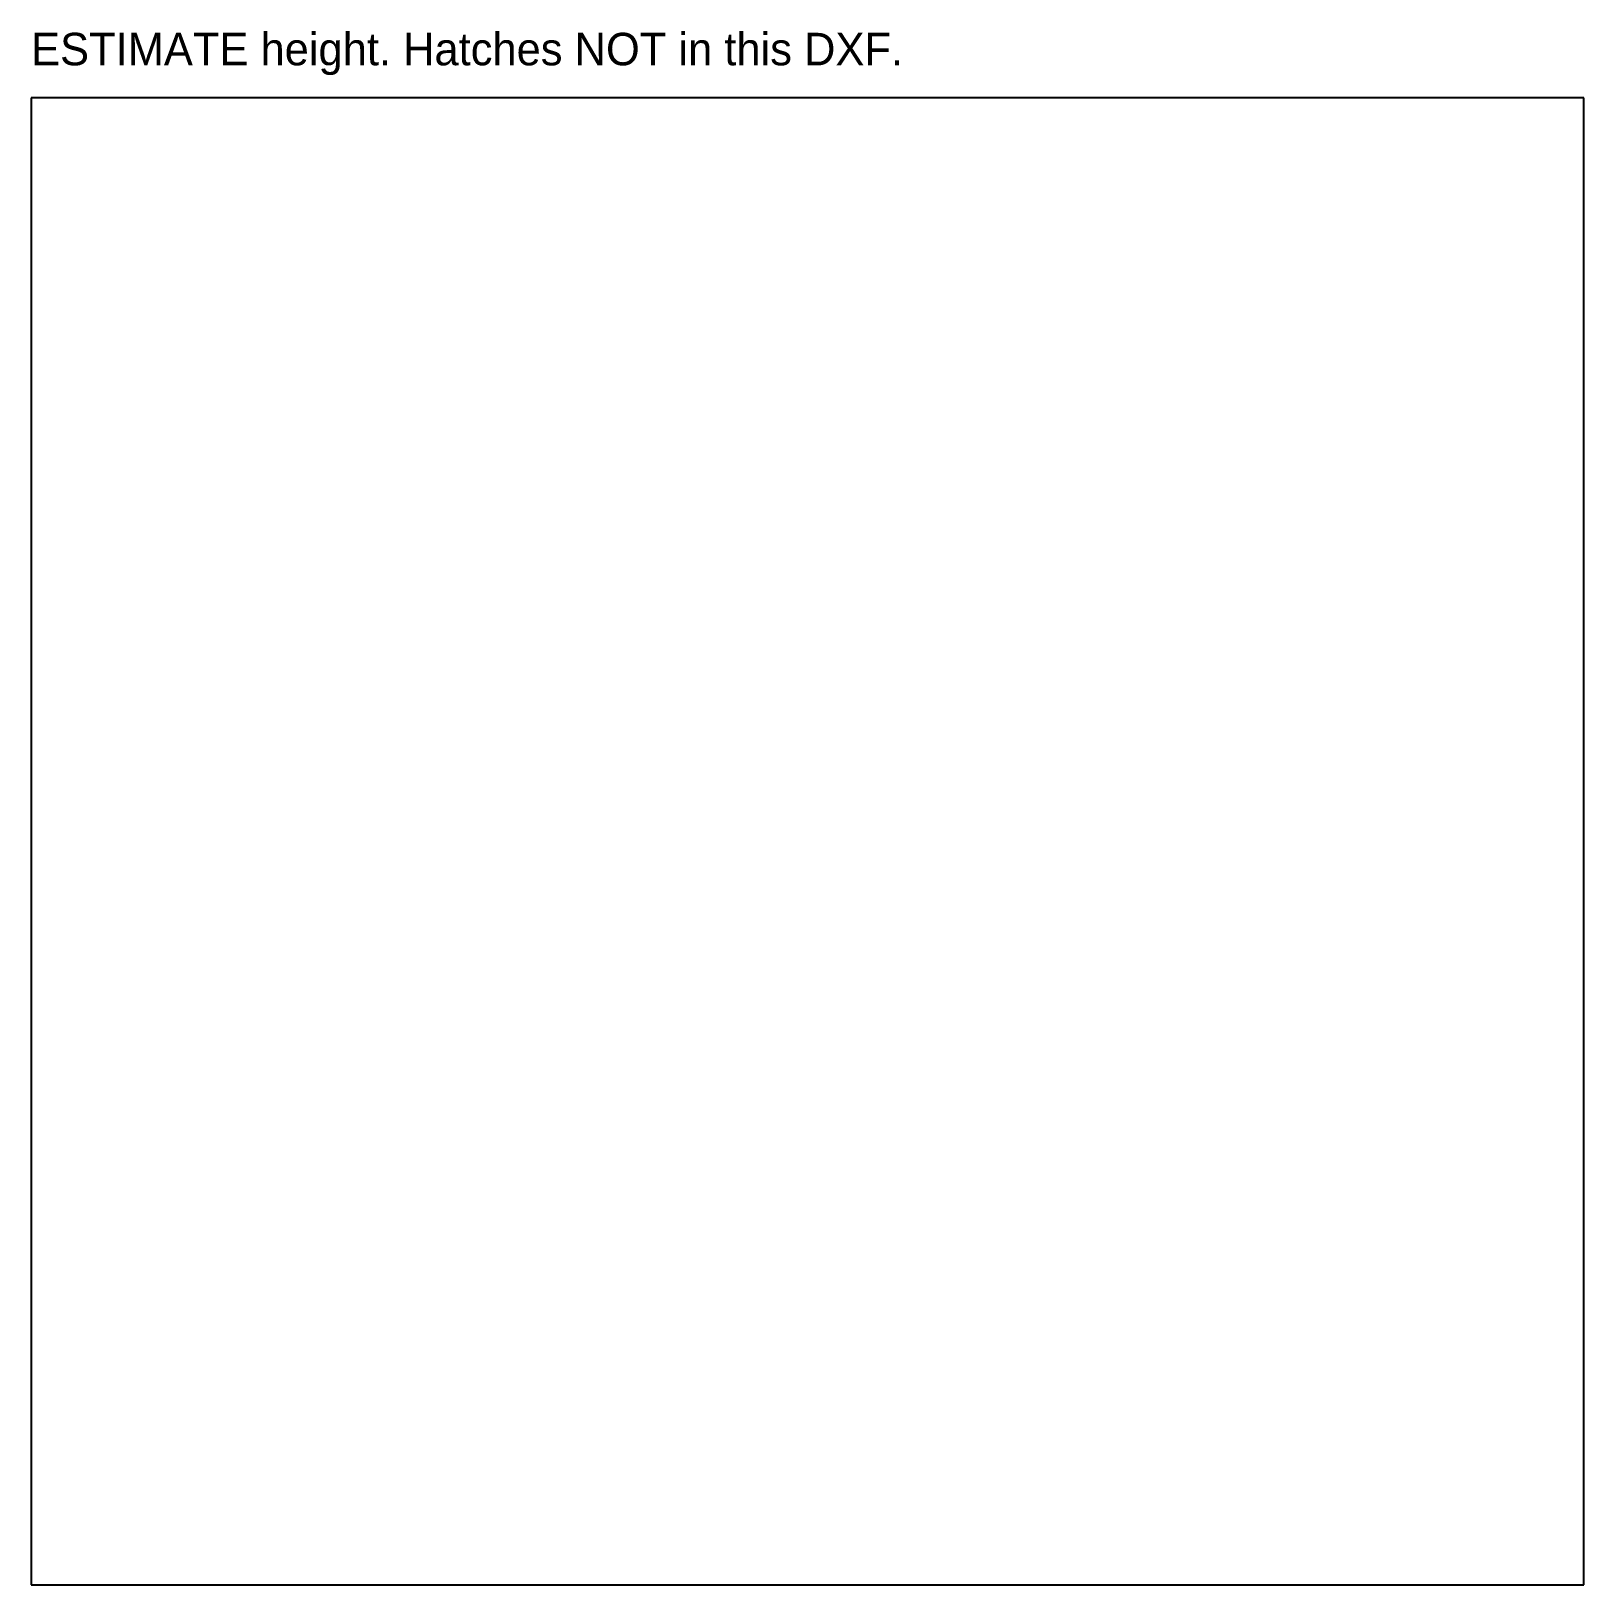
# Model space of a CAD drawing. Header units: millimetres. Extents: x 0 to 1911, y 0 to 1912.
import ezdxf

# ---------------------------------------------------------------- set-up
doc = ezdxf.new("R2010")
doc.units = ezdxf.units.MM

msp = doc.modelspace()

# ---------------------------------------------------------------- linework, layer by layer
at = {"layer": 'ENVELOPE'}
for p, q in [((1911, 1830), (0, 1830)), ((0, 1830), (0, 0)), ((1911, 0), (1911, 1830)), ((0, 0), (1911, 0))]:
    msp.add_line(p, q, dxfattribs=at)

# ---------------------------------------------------------------- texts
at = {"layer": 'NOTE'}
msp.add_text('ESTIMATE height. Hatches NOT in this DXF.', height=40, dxfattribs=at).set_placement((0, 1870))

doc.saveas('drawing.dxf')
